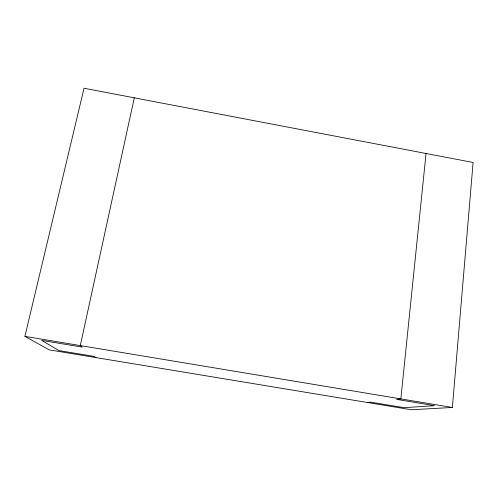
<?xml version="1.0" encoding="UTF-8"?>
<svg xmlns="http://www.w3.org/2000/svg" width="498" height="498" viewBox="0 0 498 498"><rect width="100%" height="100%" fill="white"/><g stroke="black" fill="none" stroke-linecap="round" stroke-linejoin="round"><path stroke-width="0.75" d="M452.383 407.464L473.1 162.473L84.044 88.239L24.9 336.38L49.314 349.882L411.348 409.761L452.383 407.464L24.9 336.38M426.051 153.496L400.846 398.892L396.557 399.359L434.524 405.665L404.164 407.7L370.661 402.154L367.462 402.502M134.298 97.832L80.296 345.593L82.313 347.143L41.67 340.389L58.895 350.567L94.471 356.456L95.965 357.601"/></g></svg>
